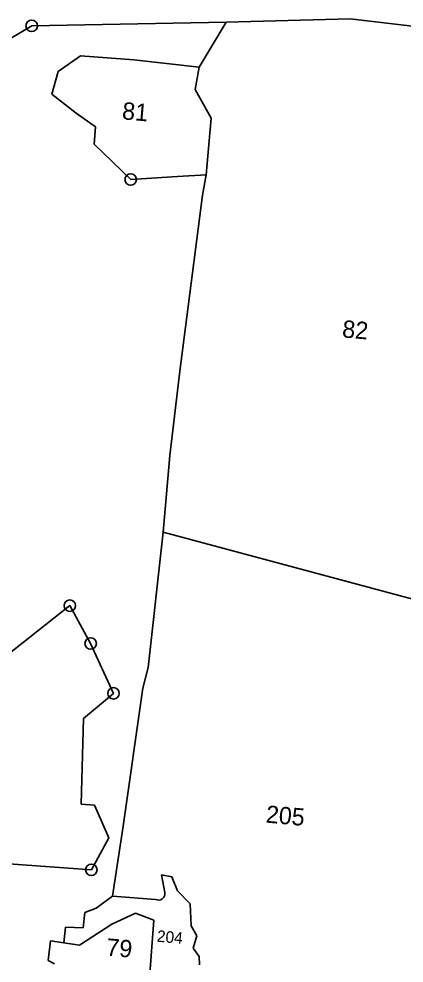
# Model space of a CAD drawing. Header units: metres. Extents: x 333510 to 337908, y 1785719 to 1790014.
# Drawn here: x 335226 to 335626, y 1789031 to 1790014 of the extents above; entities that cross this region are included whole.
import ezdxf

# ---------------------------------------------------------------- set-up
doc = ezdxf.new("R2010")
doc.units = ezdxf.units.M
doc.header["$MEASUREMENT"] = 0
for name, color, linetype in [('POLY_PARCEL', 6, 'Continuous'), ('TEXT_PARCEL', 7, 'Continuous'), ('V_BOUND_LINE', 7, 'Continuous')]:
    doc.layers.add(name, color=color, linetype=linetype)
doc.styles.add('TEXT_MAP', font='', dxfattribs={"height": 0.3})
doc.styles.get('TEXT_MAP').set_extended_font_data('Kruti Dev 050')

msp = doc.modelspace()

# ---------------------------------------------------------------- linework, layer by layer
for centre in [(335239.02, 1790006.36), (335341.95, 1789846.37), (335278.66, 1789402.82), (335300.3, 1789363.4), (335324.09, 1789311.54), (335301.04, 1789127.9)]:
    msp.add_circle(centre, 5.98)
at = {"layer": 'POLY_PARCEL'}
for p, q in [((335413.06, 1789963.46), (335441.25, 1790010.08)), ((335289.59, 1789975.09), (335266.35, 1789958.82)), ((335345.26, 1789971.17), (335289.59, 1789975.09)), ((335413.06, 1789963.46), (335345.26, 1789971.17)), ((335409.01, 1789940.05), (335413.06, 1789963.46)), ((335266.35, 1789958.82), (335259.8, 1789935.13)), ((335259.8, 1789935.13), (335285.33, 1789915.55)), ((335425.73, 1789910.35), (335409.01, 1789940.05)), ((335285.33, 1789915.55), (335305.4, 1789901.4)), ((335420.53, 1789851.39), (335425.73, 1789910.35)), ((335305.4, 1789901.4), (335304.13, 1789883.26)), ((335304.13, 1789883.26), (335341.95, 1789846.37)), ((335341.95, 1789846.37), (335390.52, 1789849.57)), ((335390.52, 1789849.57), (335420.53, 1789851.39)), ((335416.66, 1789830.08), (335420.53, 1789851.39)), ((335393.08, 1789646.77), (335416.66, 1789830.08)), ((335382.51, 1789559.15), (335393.08, 1789646.77)), ((335375.64, 1789479.2), (335382.51, 1789559.15)), ((335375.64, 1789479.2), (335360.04, 1789338.32)), ((335375.64, 1789479.2), (335375.64, 1789479.2)), ((335723.96, 1789385.95), (335375.64, 1789479.2)), ((335203.57, 1789343.77), (335278.66, 1789402.82)), ((335278.66, 1789402.82), (335300.3, 1789363.4)), ((335300.3, 1789363.4), (335324.09, 1789311.54)), ((335360.04, 1789338.32), (335354.42, 1789317.09)), ((335354.42, 1789317.09), (335334.1, 1789173.23)), ((335324.09, 1789311.54), (335292.72, 1789285.27)), ((335292.72, 1789285.27), (335290.41, 1789196.31)), ((335290.41, 1789196.31), (335304.14, 1789195.1)), ((335304.14, 1789195.1), (335319.15, 1789161.29)), ((335334.1, 1789173.23), (335323.14, 1789100.51)), ((335319.15, 1789161.29), (335301.04, 1789127.9)), ((335301.04, 1789127.9), (335215.1, 1789134.1)), ((335384.78, 1789120.62), (335374, 1789122.69)), ((335374, 1789122.69), (335377.42, 1789104.14)), ((335390.57, 1789106.09), (335384.78, 1789120.62)), ((335323.14, 1789100.51), (335306.13, 1789087.82)), ((335367.81, 1789097.12), (335323.14, 1789100.51)), ((335403.66, 1789092.53), (335390.57, 1789106.09)), ((335306.13, 1789087.82), (335294.37, 1789083.28)), ((335404.73, 1789069.48), (335403.66, 1789092.53)), ((335294.37, 1789083.28), (335292.43, 1789067.32)), ((335322.29, 1789071.16), (335346.9, 1789082.64)), ((335346.9, 1789082.64), (335366.13, 1789075.36)), ((335274.19, 1789068.12), (335272.44, 1789051.75)), ((335292.43, 1789067.32), (335274.19, 1789068.12)), ((335288.69, 1789049.31), (335322.29, 1789071.16)), ((335366.13, 1789075.36), (335361.43, 1789014.98)), ((335410.64, 1789059.03), (335404.73, 1789069.48)), ((335407.04, 1789046.32), (335410.64, 1789059.03)), ((335256.25, 1789033.56), (335258.66, 1789053.82)), ((335258.66, 1789053.82), (335272.44, 1789051.75)), ((335272.44, 1789051.75), (335288.69, 1789049.31)), ((335413.11, 1789037.72), (335407.04, 1789046.32)), ((335413.58, 1789028.99), (335413.11, 1789037.72)), ((335262.76, 1789029.88), (335256.25, 1789033.56))]:
    msp.add_line(p, q, dxfattribs=at)
msp.add_arc((335370.93, 1789102.94), 6.6, 241.78536, 10.45401, dxfattribs=at)
at = {"layer": 'V_BOUND_LINE'}
for p, q in [((335441.25, 1790010.08), (335570.38, 1790013.63)), ((335570.38, 1790013.63), (335887.02, 1789975.73)), ((335023.95, 1789879.12), (335239.02, 1790006.36)), ((335239.02, 1790006.36), (335441.25, 1790010.08))]:
    msp.add_line(p, q, dxfattribs=at)

# ---------------------------------------------------------------- texts
at = {"layer": 'TEXT_PARCEL', "style": 'TEXT_MAP'}
for s, height, p in [('81', 18.061, (335332.51, 1789909.21)), ('82', 18.061, (335561.44, 1789682.19)), ('205', 18.061, (335482.01, 1789177.04)), ('204', 12.04, (335368.81, 1789053.07)), ('79', 18.061, (335316.03, 1789038.62))]:
    msp.add_text(s, height=height, rotation=354.96115, dxfattribs=at).set_placement(p)

doc.saveas('drawing.dxf')
